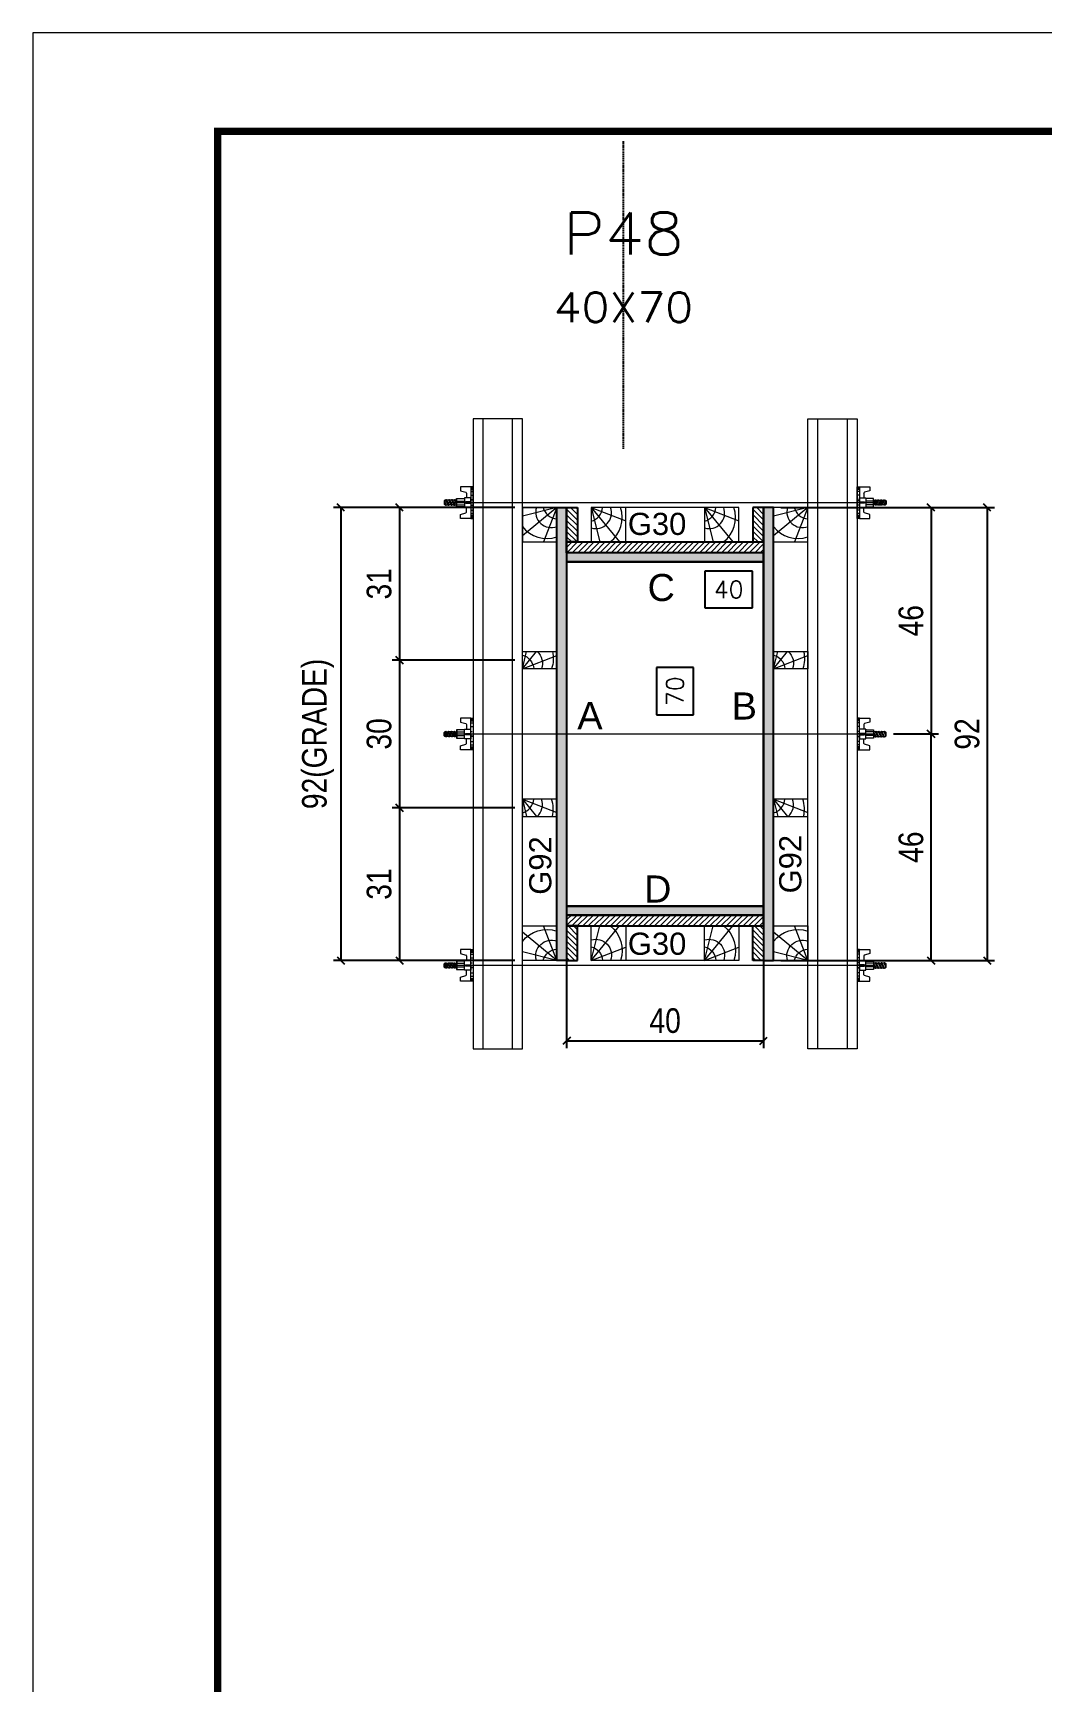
# Model space of a CAD drawing. Extents: x 2949 to 9203, y -16089 to 12527.
# Drawn here: x 2949 to 3359, y 6114 to 6784 of the extents above; entities that cross this region are included whole.
import ezdxf
from ezdxf.enums import TextEntityAlignment as Align

# ---------------------------------------------------------------- set-up
doc = ezdxf.new("R2010")
doc.units = 0
doc.linetypes.add('DASHED', pattern=[0.75, 0.5, -0.25])
doc.linetypes.add('HIDDEN', pattern=[0.375, 0.25, -0.125])
for name, color, linetype in [('CHAPA', 1, 'Continuous'), ('COTA', 241, 'Continuous'), ('MEIO_PONT', 93, 'Continuous'), ('Painéis', 200, 'Continuous'), ('SARRAFO', 251, 'Continuous'), ('Texto de Titulo', 7, 'Continuous'), ('Texto Qtd Sarr', 242, 'Continuous'), ('TEXTO_GERAL', 7, 'Continuous')]:
    doc.layers.add(name, color=color, linetype=linetype)
for name, color, linetype, lineweight in [('Folhas', 255, 'Continuous', 9), ('Hachura', 251, 'Continuous', 9), ('Madeira', 126, 'Continuous', 18), ('Perfil Metálico', 224, 'Continuous', 18), ('SARRAFO DE PRESSAO', 251, 'DASHED', 9), ('Texto Seção', 7, 'Continuous', 15)]:
    doc.layers.add(name, color=color, linetype=linetype, lineweight=lineweight)
doc.styles.add('ARIAL', font='arial.ttf')
doc.styles.add('COTA TECNICA 2X', font='techl___.ttf', dxfattribs={"height": 10})
doc.styles.add('ROMANS', font='romans.shx')
doc.styles.add('SANSSERIF', font='sas_____.pfb')
doc.dimstyles.new('SECAO PILAR', dxfattribs={"dimtxt": 10, "dimasz": 3, "dimexe": 3, "dimexo": 3, "dimgap": 3, "dimtad": 1, "dimdec": 1, "dimlfac": 0.5, "dimzin": 12, "dimdsep": 46, "dimtxsty": 'COTA TECNICA 2X', "dimblk1": 'OBLIQUE', "dimblk2": 'OBLIQUE', "dimsah": 1, "dimcen": 0.9, "dimclrd": 256, "dimclre": 256, "dimclrt": 256, "dimadec": 1, "dimazin": 3, "dimtfac": 1, "dimtdec": 1, "dimtmove": 0, "dimatfit": 3, "dimfxl": 1, "dimtolj": 1, "dimtzin": 12, "dimarcsym": 0})
doc.dimstyles.new('SECÇÃO 2', dxfattribs={"dimtxt": 7, "dimasz": 6, "dimexe": 0.18, "dimexo": 2, "dimgap": -4, "dimtad": 3, "dimdec": 1, "dimlfac": 0.5, "dimzin": 12, "dimdsep": 46, "dimtxsty": 'ROMANS', "dimblk": 'ARCHTICK', "dimcen": 0.09, "dimse1": 1, "dimse2": 1, "dimsd1": 1, "dimsd2": 1, "dimclrd": 180, "dimclre": 5, "dimclrt": 1, "dimadec": 0, "dimazin": 3, "dimtfac": 1, "dimtdec": 1, "dimtofl": 0, "dimtmove": 0, "dimatfit": 3, "dimldrblk": 'ARCHTICK', "dimfxl": 1, "dimtolj": 1, "dimtzin": 0, "dimarcsym": 0})

# ---------------------------------------------------------------- blocks, each defined once
blk = doc.blocks.new('9999999999')
at = {"layer": 'Folhas'}
blk.add_lwpolyline([(98138.98, 34190.21), (99623.98, 34190.21), (99623.98, 35240.21), (98138.98, 35240.21)], close=True, dxfattribs=at)
at = {"layer": 'Folhas', "color": 30, "const_width": 3}
blk.add_lwpolyline([(98213.98, 34230.21), (99583.98, 34230.21), (99583.98, 35200.21), (98213.98, 35200.21)], close=True, dxfattribs=at)
blk = doc.blocks.new('*D644')
at = {"layer": 'COTA', "color": 180, "lineweight": -2, "transparency": 16777216}
for p, q in [((3217.34, 6526.07), (3202.34, 6526.07)), ((3202.34, 6526.07), (3202.34, 6506.74)), ((3217.34, 6506.74), (3217.34, 6526.07)), ((3202.34, 6506.74), (3217.34, 6506.74))]:
    blk.add_line(p, q, dxfattribs=at)
at = {"layer": 'Defpoints', "color": 0, "transparency": 16777216}
for p in [(3165.83, 6569.04), (3165.83, 6429.04), (3221.34, 6429.04)]:
    blk.add_point(p, dxfattribs=at)
at = {"layer": 'COTA', "color": 1, "transparency": 16777216, "insert": (3209.84, 6516.41), "char_height": 7, "attachment_point": 5, "rotation": 90, "style": 'ROMANS'}
blk.add_mtext('\\A1;70', dxfattribs=at)
blk = doc.blocks.new('_ArchTick')
at = {"color": 0, "linetype": 'ByBlock', "const_width": 0.15}
blk.add_lwpolyline([(-0.5, -0.5), (0.5, 0.5)], dxfattribs=at)
blk = doc.blocks.new('_Oblique')
at = {"color": 0, "linetype": 'ByBlock', "lineweight": -2}
blk.add_line((-0.5, -0.5), (0.5, 0.5), dxfattribs=at)
blk = doc.blocks.new('*D645')
at = {"layer": 'COTA', "lineweight": -2, "transparency": 16777216}
for p, q in [((3252.83, 6591.04), (3339.6, 6591.04)), ((3336.6, 6591.04), (3336.6, 6407.04)), ((3252.83, 6407.04), (3339.6, 6407.04))]:
    blk.add_line(p, q, dxfattribs=at)
at = {"layer": 'Defpoints', "color": 0, "transparency": 16777216}
for p in [(3249.83, 6591.04), (3249.83, 6407.04), (3336.6, 6407.04)]:
    blk.add_point(p, dxfattribs=at)
at = {"layer": 'COTA', "lineweight": -2, "transparency": 16777216, "xscale": 3, "yscale": 3, "zscale": 3}
for p, rotation in [((3336.6, 6591.04), 90), ((3336.6, 6407.04), 270)]:
    blk.add_blockref('_Oblique', p, dxfattribs=dict(at, rotation=rotation))
at = {"layer": 'COTA', "transparency": 16777216, "insert": (3328.52, 6499.04), "char_height": 10, "attachment_point": 5, "rotation": 90, "style": 'COTA TECNICA 2X'}
blk.add_mtext('\\A1;92', dxfattribs=at)
blk = doc.blocks.new('*D646')
at = {"layer": 'COTA', "lineweight": -2, "transparency": 16777216}
for p, q in [((3286.83, 6591.04), (3316.83, 6591.04)), ((3313.83, 6591.04), (3313.83, 6499.04)), ((3298.63, 6499.04), (3316.83, 6499.04))]:
    blk.add_line(p, q, dxfattribs=at)
at = {"layer": 'Defpoints', "color": 0, "transparency": 16777216}
for p in [(3283.83, 6591.04), (3295.63, 6499.04), (3313.83, 6499.04)]:
    blk.add_point(p, dxfattribs=at)
at = {"layer": 'COTA', "lineweight": -2, "transparency": 16777216, "xscale": 3, "yscale": 3, "zscale": 3}
for p, rotation in [((3313.83, 6591.04), 90), ((3313.83, 6499.04), 270)]:
    blk.add_blockref('_Oblique', p, dxfattribs=dict(at, rotation=rotation))
at = {"layer": 'COTA', "transparency": 16777216, "insert": (3305.73, 6545.04), "char_height": 10, "attachment_point": 5, "rotation": 90, "style": 'COTA TECNICA 2X'}
blk.add_mtext('\\A1;46', dxfattribs=at)
blk = doc.blocks.new('*D647')
at = {"layer": 'COTA', "lineweight": -2, "transparency": 16777216}
for p, q in [((3298.63, 6499.04), (3316.83, 6499.04)), ((3313.83, 6407.04), (3313.83, 6499.04)), ((3286.83, 6407.04), (3316.83, 6407.04))]:
    blk.add_line(p, q, dxfattribs=at)
at = {"layer": 'Defpoints', "color": 0, "transparency": 16777216}
for p in [(3295.63, 6499.04), (3313.83, 6499.04), (3283.83, 6407.04)]:
    blk.add_point(p, dxfattribs=at)
at = {"layer": 'COTA', "lineweight": -2, "transparency": 16777216, "xscale": 3, "yscale": 3, "zscale": 3}
for p, rotation in [((3313.83, 6499.04), 90), ((3313.83, 6407.04), 270)]:
    blk.add_blockref('_Oblique', p, dxfattribs=dict(at, rotation=rotation))
at = {"layer": 'COTA', "transparency": 16777216, "insert": (3305.73, 6453.04), "char_height": 10, "attachment_point": 5, "rotation": 90, "style": 'COTA TECNICA 2X'}
blk.add_mtext('\\A1;46', dxfattribs=at)
blk = doc.blocks.new('*D648')
at = {"layer": 'COTA', "color": 180, "lineweight": -2, "transparency": 16777216}
for p, q in [((3241.33, 6565.24), (3222, 6565.24)), ((3222, 6565.24), (3222, 6550.24)), ((3241.33, 6550.24), (3241.33, 6565.24)), ((3222, 6550.24), (3241.33, 6550.24))]:
    blk.add_line(p, q, dxfattribs=at)
at = {"layer": 'Defpoints', "color": 0, "transparency": 16777216}
for p in [(3165.83, 6569.04), (3245.83, 6569.04), (3245.83, 6546.24)]:
    blk.add_point(p, dxfattribs=at)
at = {"layer": 'COTA', "color": 1, "transparency": 16777216, "insert": (3231.66, 6557.74), "char_height": 7, "attachment_point": 5, "style": 'ROMANS'}
blk.add_mtext('\\A1;40', dxfattribs=at)
blk = doc.blocks.new('titulo1')
at = {"layer": 'Defpoints', "color": 252, "linetype": 'HIDDEN', "ltscale": 2}
blk.add_line((0, 0), (0, 125), dxfattribs=at)
at = {"layer": 'Defpoints', "style": 'ROMANS', "oblique": 15}
blk.add_attdef('FOLHA', text='', height=10, dxfattribs=at).set_placement((0, 15.58), align=Align.MIDDLE_CENTER)
at = {"layer": 'Texto Qtd Sarr', "color": 3, "style": 'ROMANS', "oblique": 15}
for tag, height, p in [('TITULO', 17, (0, 71.45)), ('SEÇÃO', 12, (0, 41.55))]:
    blk.add_attdef(tag, text='', height=height, dxfattribs=at).set_placement(p, align=Align.MIDDLE_CENTER)
blk = doc.blocks.new('PONTALETE')
at = {"layer": 'Madeira'}
for q in [(2.71, 7), (7, 5.76), (7, 1.74)]:
    blk.add_line((0, 0), q, dxfattribs=at)
blk.add_lwpolyline([(0, 0), (7, 0), (7, 7), (0, 7)], close=True, dxfattribs=at)
for centre, radius, start, end in [((2.04, 0.06), 6.23, 37.2818, 109.0913), ((1.09, 0.9), 3.19, 343.603, 109.9847), ((-0.21, -0.78), 3.09, 14.6322, 86.0383)]:
    blk.add_arc(centre, radius, start, end, dxfattribs=at)
blk = doc.blocks.new('*D649')
at = {"layer": 'COTA', "lineweight": -2, "transparency": 16777216}
for p, q in [((3144.83, 6591.04), (3071.05, 6591.04)), ((3074.05, 6591.04), (3074.05, 6407.04)), ((3144.83, 6407.04), (3071.05, 6407.04))]:
    blk.add_line(p, q, dxfattribs=at)
at = {"layer": 'Defpoints', "color": 0, "transparency": 16777216}
for p in [(3147.83, 6591.04), (3074.05, 6407.04), (3147.83, 6407.04)]:
    blk.add_point(p, dxfattribs=at)
at = {"layer": 'COTA', "lineweight": -2, "transparency": 16777216, "xscale": 3, "yscale": 3, "zscale": 3}
for p, rotation in [((3074.05, 6591.04), 90), ((3074.05, 6407.04), 270)]:
    blk.add_blockref('_Oblique', p, dxfattribs=dict(at, rotation=rotation))
at = {"layer": 'COTA', "transparency": 16777216, "insert": (3064.83, 6499.04), "char_height": 10, "attachment_point": 5, "rotation": 90, "style": 'COTA TECNICA 2X'}
blk.add_mtext('\\A1;92(GRADE)', dxfattribs=at)
blk = doc.blocks.new('MEIO PONTALETE')
at = {"layer": 'Madeira'}
for q in [(2.71, 7), (3.5, 2.88), (3.5, 0.87)]:
    blk.add_line((0, 0), q, dxfattribs=at)
blk.add_lwpolyline([(0, 0), (3.5, 0), (3.5, 7), (0, 7)], close=True, dxfattribs=at)
for centre, radius, start, end in [((2.04, 0.06), 6.23, 76.4499, 109.0913), ((1.09, 0.9), 3.19, 40.9063, 109.9847), ((-0.21, -0.78), 3.09, 14.6322, 86.0383)]:
    blk.add_arc(centre, radius, start, end, dxfattribs=at)
blk = doc.blocks.new('*D650')
at = {"layer": 'COTA', "lineweight": -2, "transparency": 16777216}
for p, q in [((3144.83, 6469.04), (3094.89, 6469.04)), ((3097.89, 6469.04), (3097.89, 6407.04)), ((3144.83, 6407.04), (3094.89, 6407.04))]:
    blk.add_line(p, q, dxfattribs=at)
at = {"layer": 'Defpoints', "color": 0, "transparency": 16777216}
for p in [(3147.83, 6469.04), (3097.89, 6407.04), (3147.83, 6407.04)]:
    blk.add_point(p, dxfattribs=at)
at = {"layer": 'COTA', "lineweight": -2, "transparency": 16777216, "xscale": 3, "yscale": 3, "zscale": 3}
for p, rotation in [((3097.89, 6469.04), 90), ((3097.89, 6407.04), 270)]:
    blk.add_blockref('_Oblique', p, dxfattribs=dict(at, rotation=rotation))
at = {"layer": 'COTA', "transparency": 16777216, "insert": (3089.67, 6438.04), "char_height": 10, "attachment_point": 5, "rotation": 90, "style": 'COTA TECNICA 2X'}
blk.add_mtext('\\A1;31', dxfattribs=at)
blk = doc.blocks.new('C')
at = {"layer": 'Hachura', "color": 0}
for p, q in [((0, 3.22), (0, -3.22)), ((0.45, 3.22), (0, 3.22)), ((0.46, 3.16), (0, 3.16)), ((0.46, 3.05), (0, 3.05)), ((0.46, 2.88), (0, 2.88)), ((0, 2.75), (0, -1.16)), ((0.46, 2.65), (0, 2.65)), ((0.46, 2.23), (0, 2.23)), ((0.46, 1.51), (0, 1.51)), ((0.39, 0.49), (0.17, 0.49)), ((0.45, -3.23), (0.45, 3.22)), ((0.45, 3.22), (2.58, 3.22)), ((1.74, 0.97), (0.45, 0.97)), ((1.45, 0.1), (0.45, 0.1)), ((1.35, 1.94), (1.35, 0.96)), ((2.58, 2.39), (1.47, 2.09)), ((1.74, -0.97), (1.74, 0.97)), ((1.74, 0.97), (1.74, 0.84)), ((1.74, 0.97), (1.74, 0.84)), ((1.74, 0.84), (3.35, 0.84)), ((3.35, 0.45), (1.74, 0.45)), ((2.58, 3.22), (2.58, 2.39)), ((3.32, 0.84), (3.32, -0.84)), ((3.35, 0.84), (3.35, -0.84)), ((3.68, 0.45), (3.35, 0.45)), ((3.84, -0.52), (3.35, 0.45)), ((3.35, 0.06), (3.67, -0.57)), ((3.68, 0.45), (4.16, -0.52)), ((3.72, 0.5), (4.25, -0.57)), ((4.37, -0.55), (3.83, 0.53)), ((4.15, 0.45), (3.93, 0.45)), ((4.42, -0.52), (3.93, 0.45)), ((4.15, 0.45), (4.26, 0.45)), ((4.26, 0.45), (4.74, -0.52)), ((4.3, 0.5), (4.83, -0.57)), ((4.95, -0.55), (4.41, 0.53)), ((4.51, 0.45), (4.84, 0.45)), ((5, -0.52), (4.51, 0.45)), ((4.84, 0.45), (5.32, -0.52)), ((4.88, 0.5), (5.41, -0.57)), ((5.53, -0.55), (4.99, 0.53)), ((5.58, -0.52), (5.09, 0.45)), ((5.42, 0.45), (5.09, 0.45)), ((5.58, -0.52), (5.09, 0.45)), ((5.42, 0.45), (5.74, -0.19)), ((5.46, 0.5), (5.74, -0.07)), ((5.74, 0.19), (5.57, 0.53)), ((5.74, 0.32), (5.68, 0.45)), ((5.68, 0.45), (5.74, 0.45)), ((5.74, 0.45), (5.9, 0.29)), ((5.74, 0.45), (5.74, -0.52)), ((5.9, -0.36), (5.9, 0.29)), ((0.45, 0), (0, 0)), ((0.46, -1.52), (0, -1.52)), ((0.46, -2.23), (0, -2.23)), ((0.46, -2.65), (0, -2.65)), ((0.46, -2.88), (0, -2.88)), ((0.46, -3.05), (0, -3.05)), ((0.46, -3.16), (0, -3.16)), ((0, -3.22), (2.57, -3.22)), ((0.08, -0.48), (0.29, -0.48)), ((0.29, -0.48), (0.4, -0.48)), ((0.45, 0), (0.45, -0.97)), ((0.45, -0.16), (1.45, -0.16)), ((0.45, -0.65), (0.45, -0.32)), ((0.45, -3.23), (0.45, -0.65)), ((0.45, -0.97), (1.74, -0.97)), ((1.35, -1.94), (1.35, -0.97)), ((2.58, -2.39), (1.47, -2.1)), ((3.35, -0.32), (1.74, -0.32)), ((3.35, -0.84), (1.74, -0.84)), ((2.58, -3.23), (2.58, -2.39)), ((3.35, -0.07), (3.58, -0.52)), ((3.35, -0.52), (3.58, -0.52)), ((3.84, -0.52), (4.16, -0.52)), ((4.42, -0.52), (4.74, -0.52)), ((4.63, -0.52), (4.74, -0.52)), ((5, -0.52), (5.32, -0.52)), ((5.58, -0.52), (5.74, -0.52)), ((5.74, -0.52), (5.9, -0.36)), ((5.74, -0.52), (5.74, -0.52))]:
    blk.add_line(p, q, dxfattribs=at)
for centre, radius, start, end in [((1.52, 1.94), 0.161, 104.7436, 180), ((1.44, -0.03), 0.129, 272.695, 87.305), ((3.81, 0.39), 0.143, 25.5688, 154.4312), ((4.39, 0.39), 0.143, 25.5688, 154.4312), ((4.97, 0.39), 0.143, 25.5688, 154.4312), ((5.55, 0.39), 0.143, 25.5688, 154.4312), ((0.17, -0.37), 0.174, 221.744, 317.8592), ((1.52, -1.94), 0.161, 180, 255.2564), ((3.71, -0.4), 0.174, 222.1408, 318.256), ((4.29, -0.4), 0.174, 222.1408, 318.256), ((4.87, -0.4), 0.174, 222.1408, 318.256), ((5.45, -0.4), 0.174, 222.1408, 318.256), ((5.61, -0.4), 0.174, 317.8592, 318.256)]:
    blk.add_arc(centre, radius, start, end, dxfattribs=at)
blk = doc.blocks.new('*D651')
at = {"layer": 'COTA', "lineweight": -2, "transparency": 16777216}
for p, q in [((3144.83, 6591.04), (3094.89, 6591.04)), ((3097.89, 6591.04), (3097.89, 6529.04)), ((3144.83, 6529.04), (3094.89, 6529.04))]:
    blk.add_line(p, q, dxfattribs=at)
at = {"layer": 'Defpoints', "color": 0, "transparency": 16777216}
for p in [(3147.83, 6591.04), (3097.89, 6529.04), (3147.83, 6529.04)]:
    blk.add_point(p, dxfattribs=at)
at = {"layer": 'COTA', "lineweight": -2, "transparency": 16777216, "xscale": 3, "yscale": 3, "zscale": 3}
for p, rotation in [((3097.89, 6591.04), 90), ((3097.89, 6529.04), 270)]:
    blk.add_blockref('_Oblique', p, dxfattribs=dict(at, rotation=rotation))
at = {"layer": 'COTA', "transparency": 16777216, "insert": (3089.67, 6560.04), "char_height": 10, "attachment_point": 5, "rotation": 90, "style": 'COTA TECNICA 2X'}
blk.add_mtext('\\A1;31', dxfattribs=at)
blk = doc.blocks.new('*D652')
at = {"layer": 'COTA', "lineweight": -2, "transparency": 16777216}
for p, q in [((3144.83, 6529.04), (3094.89, 6529.04)), ((3097.89, 6529.04), (3097.89, 6469.04)), ((3144.83, 6469.04), (3094.89, 6469.04))]:
    blk.add_line(p, q, dxfattribs=at)
at = {"layer": 'Defpoints', "color": 0, "transparency": 16777216}
for p in [(3147.83, 6529.04), (3097.89, 6469.04), (3147.83, 6469.04)]:
    blk.add_point(p, dxfattribs=at)
at = {"layer": 'COTA', "lineweight": -2, "transparency": 16777216, "xscale": 3, "yscale": 3, "zscale": 3}
for p, rotation in [((3097.89, 6529.04), 90), ((3097.89, 6469.04), 270)]:
    blk.add_blockref('_Oblique', p, dxfattribs=dict(at, rotation=rotation))
at = {"layer": 'COTA', "transparency": 16777216, "insert": (3089.67, 6499.04), "char_height": 10, "attachment_point": 5, "rotation": 90, "style": 'COTA TECNICA 2X'}
blk.add_mtext('\\A1;30', dxfattribs=at)
blk = doc.blocks.new('*D666')
at = {"layer": 'COTA', "lineweight": -2, "transparency": 16777216}
for p, q in [((3165.83, 6422.44), (3165.83, 6371.4)), ((3245.83, 6422.44), (3245.83, 6371.4)), ((3165.83, 6374.4), (3245.83, 6374.4))]:
    blk.add_line(p, q, dxfattribs=at)
at = {"layer": 'Defpoints', "color": 0, "transparency": 16777216}
for p in [(3165.83, 6425.44), (3245.83, 6425.44), (3245.83, 6374.4)]:
    blk.add_point(p, dxfattribs=at)
at = {"layer": 'COTA', "lineweight": -2, "transparency": 16777216, "xscale": 3, "yscale": 3, "zscale": 3, "rotation": 180}
blk.add_blockref('_Oblique', (3165.83, 6374.4), dxfattribs=at)
at = {"layer": 'COTA', "lineweight": -2, "transparency": 16777216, "xscale": 3, "yscale": 3, "zscale": 3}
blk.add_blockref('_Oblique', (3245.83, 6374.4), dxfattribs=at)
at = {"layer": 'COTA', "transparency": 16777216, "insert": (3205.83, 6382.5), "char_height": 10, "attachment_point": 5, "style": 'COTA TECNICA 2X'}
blk.add_mtext('\\A1;40', dxfattribs=at)

msp = doc.modelspace()

# ---------------------------------------------------------------- hatches: boundary and pattern name
at = {"layer": 'Hachura'}
h = msp.add_hatch(color=256, dxfattribs=at)
h.dxf.hatch_style = 1
h.paths.add_polyline_path([(3165.83, 6407.04), (3161.83, 6407.04), (3161.83, 6591.04), (3165.83, 6591.04)])
h = msp.add_hatch(color=256, dxfattribs=at)
h.dxf.hatch_style = 1
h.paths.add_polyline_path([(3165.83, 6407.04), (3161.83, 6407.04), (3161.83, 6591.04), (3165.83, 6591.04)])
h = msp.add_hatch(dxfattribs=at)
h.set_pattern_fill('ANSI31', color=256, scale=0.5, angle=90, style=0)
h.set_pattern_definition([(135, (-19725.5793, 15714.989), (-1.12253202, -1.12253202), [])])
h.paths.add_polyline_path([(3165.83, 6577.04), (3170.23, 6577.04), (3170.23, 6591.04), (3165.83, 6591.04)])
h = msp.add_hatch(dxfattribs=at)
h.set_pattern_fill('ANSI31', color=256, scale=0.5, angle=90, style=0)
h.set_pattern_definition([(135, (-19683.5793, 15714.989), (-1.12253202, -1.12253202), [])])
h.paths.add_polyline_path([(3245.83, 6577.04), (3241.43, 6577.04), (3241.43, 6591.04), (3245.83, 6591.04)])
h = msp.add_hatch(color=256, dxfattribs=at)
h.dxf.hatch_style = 1
h.paths.add_polyline_path([(3245.83, 6407.04), (3249.83, 6407.04), (3249.83, 6591.04), (3245.83, 6591.04)])
h = msp.add_hatch(color=256, dxfattribs=at)
h.dxf.hatch_style = 1
h.paths.add_polyline_path([(3245.83, 6407.04), (3249.83, 6407.04), (3249.83, 6591.04), (3245.83, 6591.04)])
h = msp.add_hatch(dxfattribs=at)
h.set_pattern_fill('ANSI31', color=256, scale=0.5, style=0)
h.set_pattern_definition([(45, (12339.7807, 29502.0454), (-1.12253202, 1.12253202), [])])
h.paths.add_polyline_path([(3245.83, 6572.64), (3245.83, 6577.04), (3165.83, 6577.04), (3165.83, 6572.64)])
h = msp.add_hatch(color=256, dxfattribs=at)
h.dxf.hatch_style = 1
h.paths.add_polyline_path([(3165.83, 6572.64), (3165.83, 6569.04), (3245.83, 6569.04), (3245.83, 6572.64)])
h = msp.add_hatch(color=256, dxfattribs=at)
h.dxf.hatch_style = 1
h.paths.add_polyline_path([(3165.83, 6572.64), (3165.83, 6569.04), (3245.83, 6569.04), (3245.83, 6572.64)])
h = msp.add_hatch(color=256, dxfattribs=at)
h.dxf.hatch_style = 1
h.paths.add_polyline_path([(3165.83, 6429.04), (3165.83, 6425.44), (3245.83, 6425.44), (3245.83, 6429.04)])
h = msp.add_hatch(color=256, dxfattribs=at)
h.dxf.hatch_style = 1
h.paths.add_polyline_path([(3165.83, 6429.04), (3165.83, 6425.44), (3245.83, 6425.44), (3245.83, 6429.04)])
h = msp.add_hatch(dxfattribs=at)
h.set_pattern_fill('ANSI31', color=256, scale=0.5, style=0)
h.set_pattern_definition([(45, (12339.7807, 29528.0454), (-1.12253202, 1.12253202), [])])
h.paths.add_polyline_path([(3245.83, 6425.44), (3245.83, 6421.04), (3165.83, 6421.04), (3165.83, 6425.44)])
h = msp.add_hatch(dxfattribs=at)
h.set_pattern_fill('ANSI31', color=256, scale=0.5, angle=90, style=0)
h.set_pattern_definition([(135, (-19725.5793, 15909.989), (-1.12253202, -1.12253202), [])])
h.paths.add_polyline_path([(3165.83, 6421.04), (3170.23, 6421.04), (3170.23, 6407.04), (3165.83, 6407.04)])
h = msp.add_hatch(dxfattribs=at)
h.set_pattern_fill('ANSI31', color=256, scale=0.5, angle=90, style=0)
h.set_pattern_definition([(135, (-19683.5793, 15909.989), (-1.12253202, -1.12253202), [])])
h.paths.add_polyline_path([(3245.83, 6421.04), (3241.43, 6421.04), (3241.43, 6407.04), (3245.83, 6407.04)])

# ---------------------------------------------------------------- linework, layer by layer
at = {"layer": 'CHAPA'}
for points in [[(3165.83, 6407.04), (3161.83, 6407.04), (3161.83, 6591.04), (3165.83, 6591.04)], [(3165.83, 6407.04), (3161.83, 6407.04), (3161.83, 6591.04), (3165.83, 6591.04)], [(3245.83, 6407.04), (3249.83, 6407.04), (3249.83, 6591.04), (3245.83, 6591.04)], [(3245.83, 6407.04), (3249.83, 6407.04), (3249.83, 6591.04), (3245.83, 6591.04)], [(3165.83, 6572.64), (3165.83, 6569.04), (3245.83, 6569.04), (3245.83, 6572.64)], [(3165.83, 6572.64), (3165.83, 6569.04), (3245.83, 6569.04), (3245.83, 6572.64)], [(3165.83, 6429.04), (3165.83, 6425.44), (3245.83, 6425.44), (3245.83, 6429.04)], [(3165.83, 6429.04), (3165.83, 6425.44), (3245.83, 6425.44), (3245.83, 6429.04)]]:
    msp.add_lwpolyline(points, close=True, dxfattribs=at)
at = {"layer": 'Hachura'}
for p, q in [((3117.03, 6593.04), (3290.83, 6593.05)), ((3117.03, 6499.04), (3290.83, 6499.03)), ((3117.03, 6405.04), (3290.83, 6405.03))]:
    msp.add_line(p, q, dxfattribs=at)
at = {"layer": 'Madeira'}
for points in [[(3161.83, 6407.04), (3147.83, 6407.04), (3147.83, 6591.04), (3161.83, 6591.04)], [(3175.83, 6591.04), (3175.83, 6577.04), (3235.83, 6577.04), (3235.83, 6591.04)], [(3249.83, 6407.04), (3263.83, 6407.04), (3263.83, 6591.04), (3249.83, 6591.04)], [(3175.83, 6407.04), (3175.83, 6421.04), (3235.83, 6421.04), (3235.83, 6407.04)]]:
    msp.add_lwpolyline(points, close=True, dxfattribs=at)
at = {"layer": 'Painéis'}
msp.add_lwpolyline([(3245.83, 6569.04), (3165.83, 6569.04), (3165.83, 6429.04), (3245.83, 6429.04)], close=True, dxfattribs=at)
at = {"layer": 'Perfil Metálico'}
for points in [[(3127.83, 6371.04), (3147.83, 6371.04), (3147.83, 6627.04), (3127.83, 6627.04)], [(3143.83, 6627.04), (3131.83, 6627.04), (3131.83, 6371.04), (3143.83, 6371.04)], [(3283.83, 6371.04), (3263.83, 6371.04), (3263.83, 6627.04), (3283.83, 6627.04)], [(3267.83, 6627.04), (3279.83, 6627.04), (3279.83, 6371.04), (3267.83, 6371.04)]]:
    msp.add_lwpolyline(points, close=True, dxfattribs=at)
at = {"layer": 'SARRAFO'}
for points in [[(3170.23, 6591.04), (3170.23, 6577.04), (3165.83, 6577.04), (3165.83, 6591.04)], [(3241.43, 6591.04), (3241.43, 6577.04), (3245.83, 6577.04), (3245.83, 6591.04)], [(3165.83, 6577.04), (3245.83, 6577.04), (3245.83, 6572.64), (3165.83, 6572.64)], [(3165.83, 6421.04), (3245.83, 6421.04), (3245.83, 6425.44), (3165.83, 6425.44)], [(3170.23, 6407.04), (3170.23, 6421.04), (3165.83, 6421.04), (3165.83, 6407.04)], [(3241.43, 6407.04), (3241.43, 6421.04), (3245.83, 6421.04), (3245.83, 6407.04)]]:
    msp.add_lwpolyline(points, close=True, dxfattribs=at)

# ---------------------------------------------------------------- block references
at = {"layer": 'Hachura', "linetype": 'Continuous', "yscale": 2, "zscale": 2, "rotation": 180}
for p, xscale in [((3127.83, 6593.04), 2), ((3283.83, 6593.04), -2)]:
    msp.add_blockref('C', p, dxfattribs=dict(at, xscale=xscale))
at = {"layer": 'Hachura', "linetype": 'Continuous', "yscale": 2, "zscale": 2}
for p, xscale in [((3127.83, 6499.04), -2), ((3283.83, 6499.04), 2), ((3127.83, 6405.04), -2), ((3283.83, 6405.04), 2)]:
    msp.add_blockref('C', p, dxfattribs=dict(at, xscale=xscale))
at = {"layer": 'MEIO_PONT'}
for name, p, xscale, yscale, zscale, rotation in [('PONTALETE', (3161.83, 6591.04), 2, 2, 2, 180), ('PONTALETE', (3175.83, 6591.04), 2, 2, 2, 270), ('PONTALETE', (3221.83, 6591.04), 2, 2, 2, 270), ('PONTALETE', (3263.83, 6591.04), 2, 2, 2, 180), ('MEIO PONTALETE', (3147.83, 6525.54), -1.999999997962732, 1.999999997962732, 1.999999997962732, 270), ('MEIO PONTALETE', (3249.83, 6525.54), -1.999999997962732, 1.999999997962732, 1.999999997962732, 270), ('MEIO PONTALETE', (3147.83, 6472.54), 1.999999997962732, 1.999999997962732, 1.999999997962732, 270), ('MEIO PONTALETE', (3249.83, 6472.54), 1.999999997962732, 1.999999997962732, 1.999999997962732, 270), ('PONTALETE', (3175.83, 6407.04), -2, 2, 2, 270), ('PONTALETE', (3221.83, 6407.04), -2, 2, 2, 270)]:
    msp.add_blockref(name, p, dxfattribs=dict(at, xscale=xscale, yscale=yscale, zscale=zscale, rotation=rotation))
at = {"layer": 'MEIO_PONT', "xscale": -2, "yscale": 2, "zscale": 2}
for p in [(3161.83, 6407.04), (3263.83, 6407.04)]:
    msp.add_blockref('PONTALETE', p, dxfattribs=at)
at = {"layer": 'SARRAFO DE PRESSAO', "color": 6, "linetype": 'ByBlock'}
msp.add_blockref('9999999999', (-95189.94, -28456.35), dxfattribs=at)
at = {"layer": 'Texto Seção'}
ref = msp.add_blockref('titulo1', (3188.89, 6614.91), dxfattribs=at)
ref.add_attrib('TITULO', 'P48', dxfattribs={"layer": 'Texto de Titulo', "color": 7, "height": 17, "style": 'ROMANS', "width": 1.1}).set_placement((3188.89, 6702.41), align=Align.MIDDLE_CENTER)
ref.add_attrib('SEÇÃO', '40X70', dxfattribs={"layer": 'Texto de Titulo', "color": 7, "height": 12, "style": 'ROMANS', "width": 1.1}).set_placement((3188.89, 6672.41), align=Align.MIDDLE_CENTER)

# ---------------------------------------------------------------- texts
at = {"layer": 'TEXTO_GERAL', "style": 'ARIAL'}
for s, p in [('C', (3204.24, 6558.54)), ('B', (3238, 6510.4)), ('A', (3175.29, 6506.48)), ('D', (3202.83, 6436.04))]:
    msp.add_text(s, height=11, dxfattribs=at).set_placement(p, align=Align.MIDDLE_CENTER)
at = {"layer": 'TEXTO_GERAL', "color": 0, "linetype": 'Continuous', "style": 'SANSSERIF'}
for p in [(3155.1, 6433.7), (3256.66, 6434.25)]:
    msp.add_text('G92', height=9, rotation=90, dxfattribs=at).set_placement(p, align=Align.MIDDLE_LEFT)
at = {"layer": 'TEXTO_GERAL', "color": 0, "linetype": 'Continuous', "char_height": 9, "width": 285.3299, "style": 'SANSSERIF'}
for insert, attachment_point in [((3190.68, 6588.89), 1), ((3190.68, 6409.18), 7)]:
    msp.add_mtext('G30', dxfattribs=dict(at, insert=insert, attachment_point=attachment_point))

# ---------------------------------------------------------------- dimensions: what is measured, and where the dimension line sits
at = {"layer": 'COTA'}
dim = msp.add_linear_dim(base=(3074.05, 6407.04), p1=(3147.83, 6591.04), p2=(3147.83, 6407.04), angle=270, text='<>(GRADE)', dimstyle='SECAO PILAR', dxfattribs=at)
dim.commit()
dim.dimension.update_dxf_attribs({"geometry": '*D649', "text_midpoint": (3064.83, 6499.04)})
for base, p1, p2, angle, picture, middle in [((3097.89, 6529.04), (3147.83, 6591.04), (3147.83, 6529.04), 270, '*D651', (3089.67, 6560.04)), ((3336.6, 6407.04), (3249.83, 6591.04), (3249.83, 6407.04), 270, '*D645', (3328.52, 6499.04)), ((3313.83, 6499.04), (3283.83, 6591.04), (3295.63, 6499.04), 270, '*D646', (3305.73, 6545.04)), ((3097.89, 6469.04), (3147.83, 6529.04), (3147.83, 6469.04), 270, '*D652', (3089.67, 6499.04)), ((3313.83, 6499.04), (3283.83, 6407.04), (3295.63, 6499.04), 90, '*D647', (3305.73, 6453.04)), ((3097.89, 6407.04), (3147.83, 6469.04), (3147.83, 6407.04), 270, '*D650', (3089.67, 6438.04))]:
    dim = msp.add_linear_dim(base=base, p1=p1, p2=p2, angle=angle, dimstyle='SECAO PILAR', dxfattribs=at)
    dim.commit()
    dim.dimension.update_dxf_attribs({"geometry": picture, "text_midpoint": middle})
dim = msp.add_linear_dim(base=(3221.34, 6429.04), p1=(3165.83, 6569.04), p2=(3165.83, 6429.04), angle=270, dimstyle='SECÇÃO 2', dxfattribs=at)
dim.commit()
dim.dimension.update_dxf_attribs({"geometry": '*D644', "text_midpoint": (3221.34, 6516.41), "dimtype": 160})
dim = msp.add_linear_dim(base=(3245.83, 6546.24), p1=(3165.83, 6569.04), p2=(3245.83, 6569.04), dimstyle='SECÇÃO 2', dxfattribs=at)
dim.commit()
dim.dimension.update_dxf_attribs({"geometry": '*D648', "text_midpoint": (3231.66, 6546.24), "dimtype": 160})
dim = msp.add_linear_dim(base=(3245.83, 6374.4), p1=(3165.83, 6425.44), p2=(3245.83, 6425.44), dimstyle='SECAO PILAR', dxfattribs=at)
dim.commit()
dim.dimension.update_dxf_attribs({"geometry": '*D666', "text_midpoint": (3205.83, 6382.5)})

doc.saveas('drawing.dxf')
